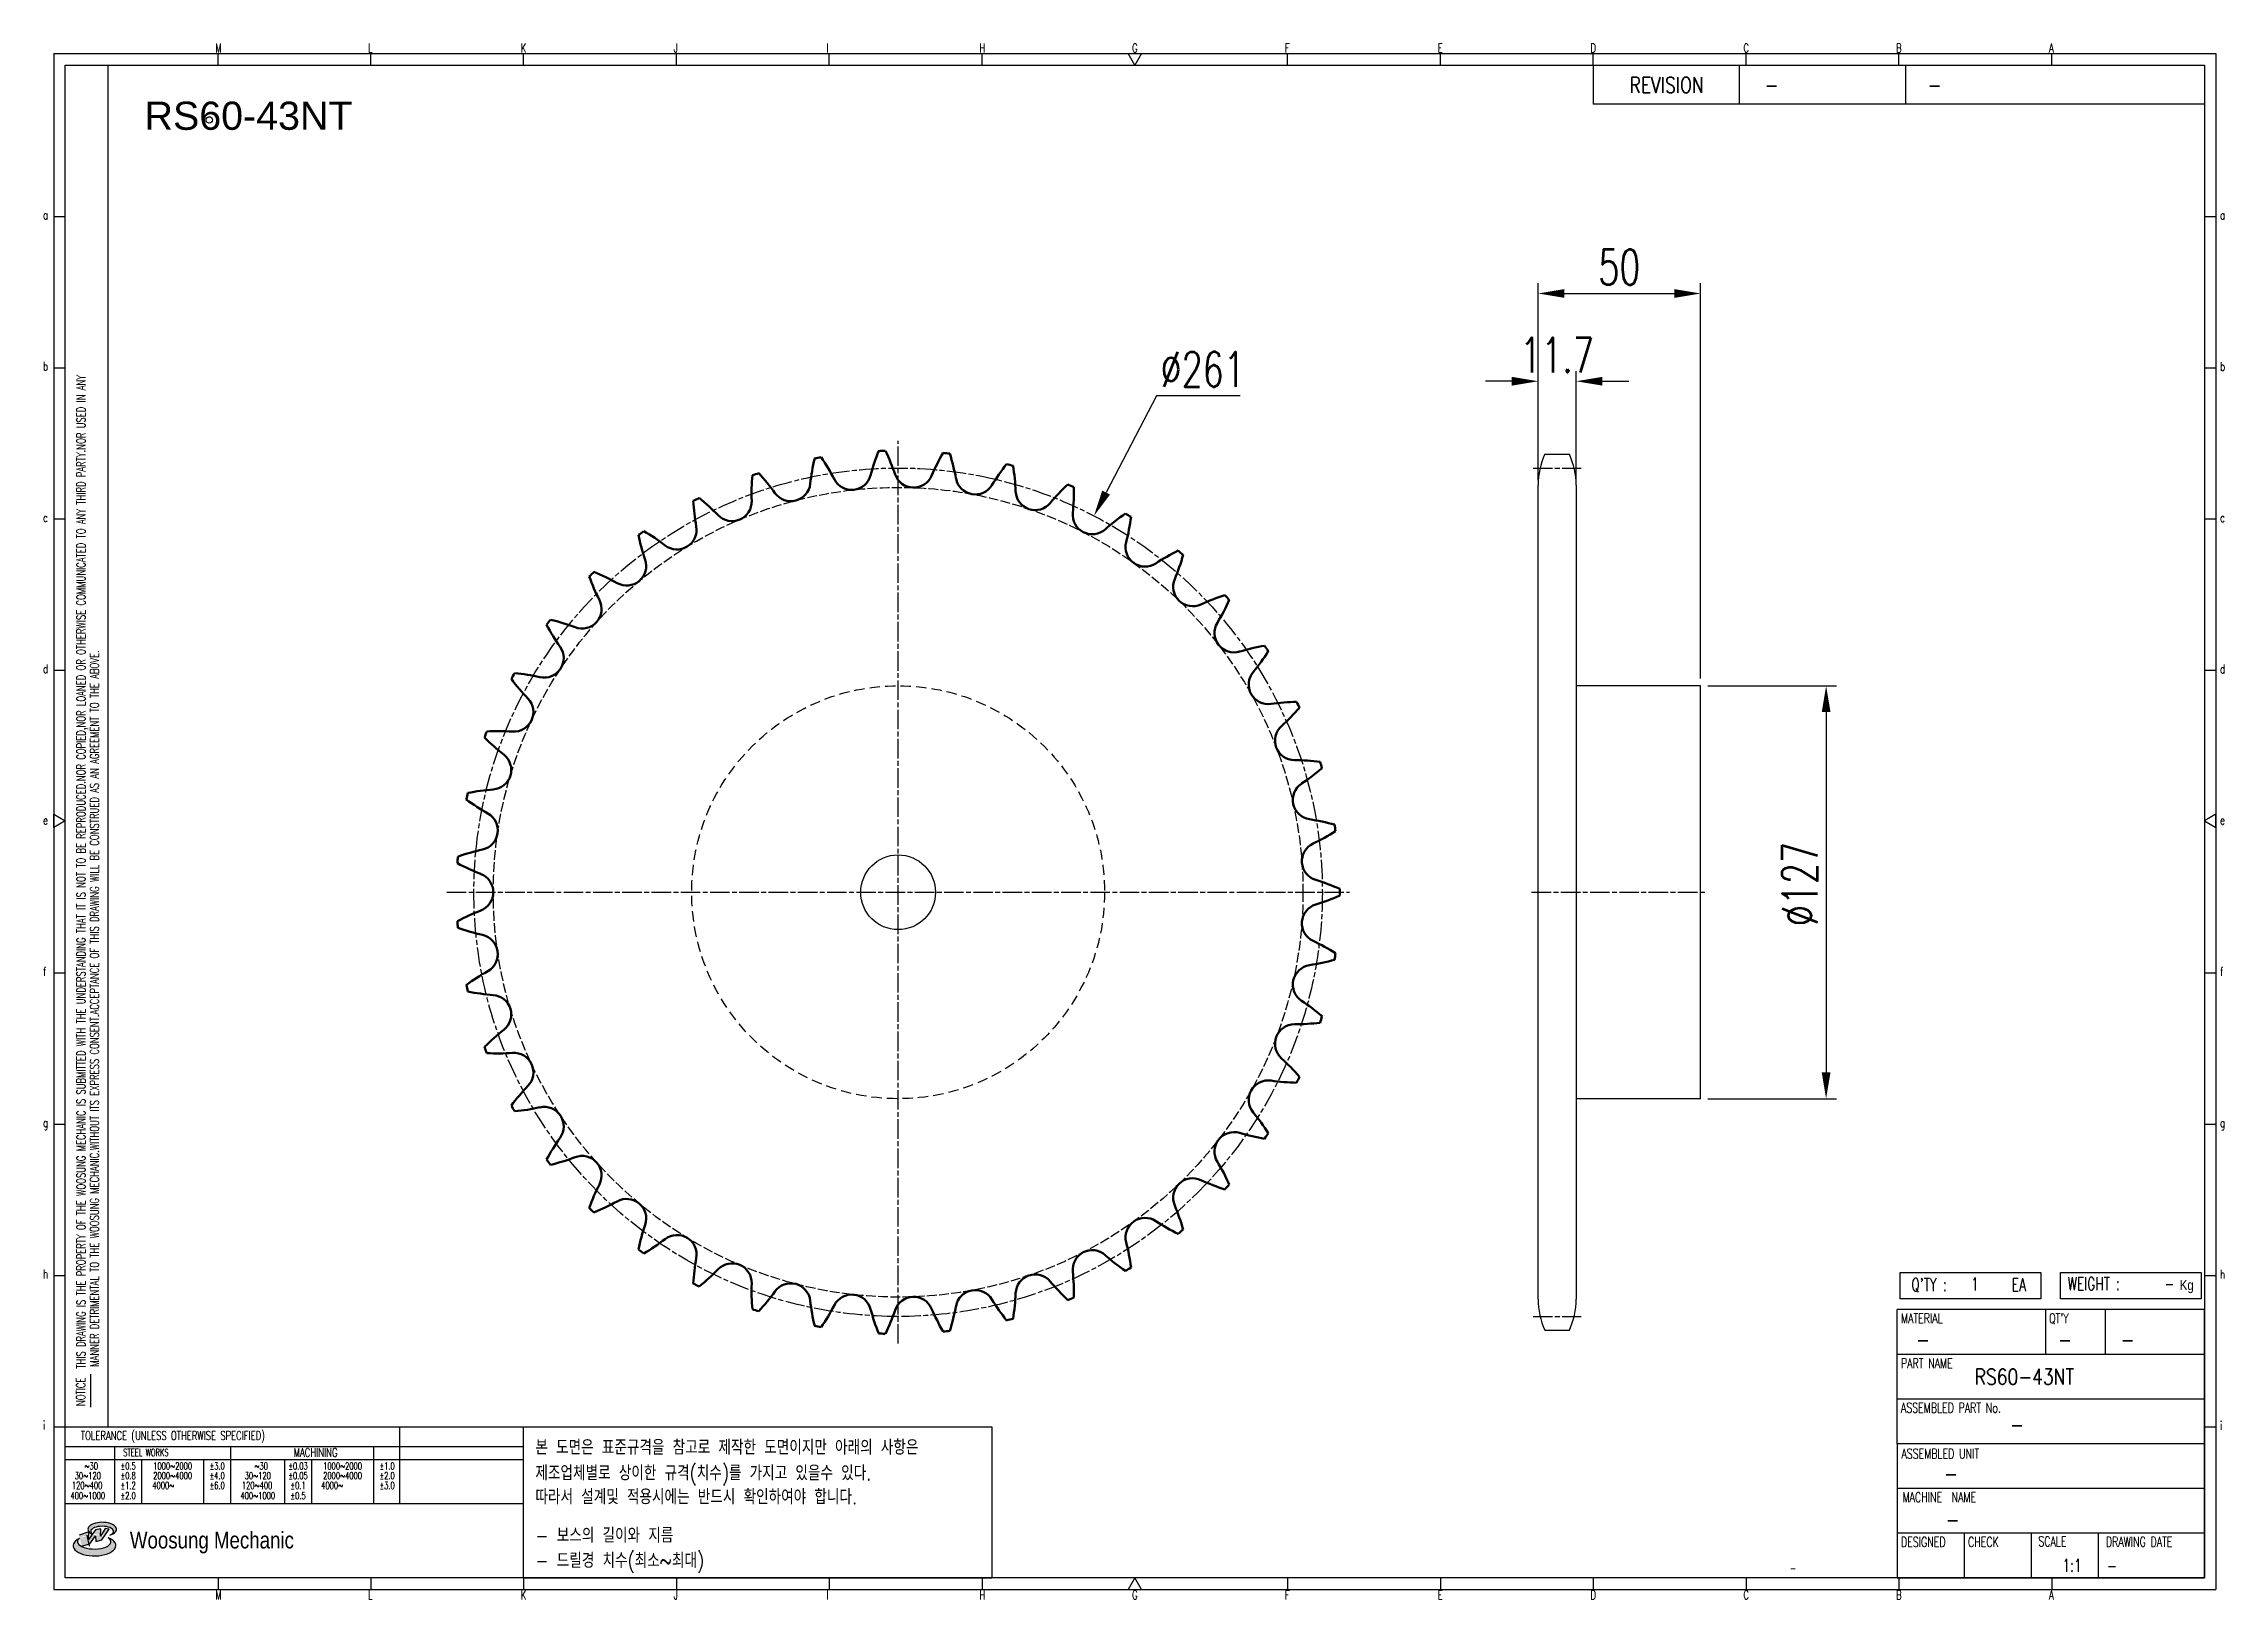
# Model space of a CAD drawing. Header units: millimetres. Extents: x 24104 to 24774, y 29 to 507.
import ezdxf
from ezdxf.enums import TextEntityAlignment as Align

# ---------------------------------------------------------------- set-up
doc = ezdxf.new("R2010")
doc.units = ezdxf.units.MM
for name, pattern in [('AM_ISO02W050', [7.5, 6, -1.5]), ('AM_ISO02W050x2', [3.75, 3, -0.75]), ('AM_ISO08W050', [18, 12, -1.5, 3, -1.5]), ('AM_ISO08W050x2', [9, 6, -0.75, 1.5, -0.75]), ('HIDDEN', [9.525, 6.35, -3.175])]:
    doc.linetypes.add(name, pattern=pattern)
for name, color, linetype, lineweight in [('AM_0N', 7, 'Continuous', 50), ('AM_3N', 6, 'AM_ISO02W050', 25), ('AM_7', 4, 'AM_ISO08W050', 25), ('AM_7N', 4, 'AM_ISO08W050', 25)]:
    doc.layers.add(name, color=color, linetype=linetype, lineweight=lineweight)
for name, color, linetype in [('HL', 2, 'HIDDEN'), ('S-DIM', 7, 'Continuous'), ('TITLE', 7, 'Continuous'), ('도면레이아웃', 7, 'Continuous')]:
    doc.layers.add(name, color=color, linetype=linetype)
doc.styles.add('HAN', font='ROMANS.shx', dxfattribs={"width": 0.7, "bigfont": 'whgtxt.shx'})
doc.styles.add('HKD_ST2', font='romans.shx', dxfattribs={"width": 0.7, "height": 4, "bigfont": '@extfont2.shx'})
doc.styles.add('HSG', font='SIMPLEX.shx', dxfattribs={"width": 0.7, "bigfont": 'HSG.shx'})
doc.styles.add('ROMANS', font='romans.shx', dxfattribs={"width": 0.7, "bigfont": 'whgtxt.shx'})
doc.styles.add('SLDTEXTSTYLE4', font='arial.ttf', dxfattribs={"width": 0.8})
doc.styles.get("Standard").update_dxf_attribs({"font": 'arial.ttf'})
doc.dimstyles.new('APP23', dxfattribs={"dimscale": 4.5, "dimtxt": 2.4, "dimasz": 1.8, "dimexe": 0.7, "dimexo": 0.5, "dimgap": 0.6, "dimtad": 1, "dimtoh": 1, "dimdec": 1, "dimrnd": 0.01, "dimzin": 9, "dimdsep": 46, "dimtxsty": 'HSG', "dimcen": 0, "dimclrd": 1, "dimclre": 1, "dimclrt": 256, "dimazin": 2, "dimtp": 1, "dimtm": 1, "dimtfac": 0.5, "dimtdec": 1, "dimtix": 1, "dimtofl": 0, "dimtmove": 0, "dimatfit": 3, "dimfxl": 0, "dimtvp": 1, "dimtolj": 2, "dimlwd": -1, "dimlwe": -1, "dimarcsym": 0})

# ---------------------------------------------------------------- blocks, each defined once
blk = doc.blocks.new('SUYWSHJH')
at = {"layer": '도면레이아웃'}
h = blk.add_hatch(color=10, dxfattribs=at)
h.paths.add_polyline_path([(1.544, 35.177), (1.554, 34.966), (1.779, 35.034), (2.054, 35.422), (1.908, 35.446), (1.728, 35.167), (1.741, 35.439), (1.547, 35.405), (1.292, 35.041), (1.295, 35.33), (0.943, 35.208), (1.03, 34.8), (1.336, 34.885)])
edge = h.paths.add_edge_path()
edge.add_ellipse((1.795, 35.421), major_axis=(-0.53, 0), ratio=0.487785, start_angle=122.36065, end_angle=403.39574)
edge.add_line((1.411, 35.244), (1.419, 35.261))
edge.add_ellipse((1.798, 35.344), major_axis=(-0.423, 0), ratio=0.444396, start_angle=131.58977, end_angle=386.19408, ccw=False)
edge = h.paths.add_edge_path()
edge.add_ellipse((1.512, 34.815), major_axis=(-0.793, 0), ratio=0.480113, start_angle=314.67633, end_angle=590.85213)
edge.add_ellipse((1.501, 34.958), major_axis=(-0.62, 0), ratio=0.43311, start_angle=331.7024, end_angle=574.42495, ccw=False)
for p, q in [((0, 90.118), (80.15, 90.118)), ((0, 90.118), (0, 33.191)), ((6.089, 89.693), (6.089, 90.118)), ((11.753, 89.693), (11.753, 90.118)), ((17.418, 89.693), (17.418, 90.118)), ((23.082, 89.693), (23.082, 90.118)), ((28.746, 89.693), (28.746, 90.118)), ((34.411, 89.693), (34.411, 90.118)), ((45.739, 89.693), (45.739, 90.118)), ((51.404, 89.693), (51.404, 90.118)), ((57.068, 89.693), (57.068, 90.118)), ((62.732, 89.693), (62.732, 90.118)), ((68.397, 89.693), (68.397, 90.118)), ((74.061, 89.693), (74.061, 90.118)), ((80.15, 90.118), (80.15, 33.191)), ((0, 84.085), (0.425, 84.085)), ((79.725, 84.085), (80.15, 84.085)), ((0, 78.478), (0.425, 78.478)), ((79.725, 78.478), (80.15, 78.478)), ((0, 72.87), (0.425, 72.87)), ((79.725, 72.87), (80.15, 72.87)), ((0, 67.262), (0.425, 67.262)), ((79.725, 67.262), (80.15, 67.262)), ((0, 56.047), (0.425, 56.047)), ((79.725, 56.047), (80.15, 56.047)), ((0, 50.439), (0.425, 50.439)), ((79.725, 50.439), (80.15, 50.439)), ((0, 44.832), (0.425, 44.832)), ((79.725, 44.832), (80.15, 44.832)), ((1.377, 39.947), (1.377, 41.174)), ((0, 39.224), (0.425, 39.224)), ((79.725, 39.224), (80.15, 39.224)), ((0, 33.191), (80.15, 33.191)), ((6.089, 33.616), (6.089, 33.191)), ((11.753, 33.616), (11.753, 33.191)), ((17.418, 33.616), (17.418, 33.191)), ((23.082, 33.616), (23.082, 33.191)), ((28.746, 33.616), (28.746, 33.191)), ((34.411, 33.616), (34.411, 33.191)), ((45.739, 33.616), (45.739, 33.191)), ((51.404, 33.616), (51.404, 33.191)), ((57.068, 33.616), (57.068, 33.191)), ((62.732, 33.616), (62.732, 33.191)), ((68.397, 33.616), (68.397, 33.191)), ((74.061, 33.616), (74.061, 33.191))]:
    blk.add_line(p, q)
at = {"color": 2}
for p, q in [((2.017, 39.224), (2.017, 89.693)), ((0.425, 39.224), (17.418, 39.224)), ((12.816, 39.224), (12.816, 36.382)), ((17.418, 33.616), (17.418, 39.224)), ((0.425, 38.487), (17.418, 38.487)), ((0.425, 38.012), (17.418, 38.012)), ((2.257, 38.487), (2.257, 36.382)), ((3.257, 38.012), (3.257, 36.382)), ((5.557, 38.012), (5.557, 36.382)), ((6.557, 38.5), (6.557, 36.382)), ((8.557, 38.012), (8.557, 36.382)), ((9.557, 38.026), (9.557, 36.382)), ((11.857, 38.487), (11.857, 36.382)), ((0.425, 36.382), (17.418, 36.382))]:
    blk.add_line(p, q, dxfattribs=at)
at = {"color": 6, "ltscale": 0.5}
for p, q in [((57.068, 89.693), (57.068, 88.246)), ((62.47, 89.693), (62.47, 88.246)), ((68.635, 89.693), (68.635, 88.246)), ((79.725, 88.246), (57.068, 88.246)), ((68.336, 38.59), (68.336, 43.563)), ((79.725, 43.563), (68.336, 43.563)), ((73.827, 43.563), (73.827, 41.905)), ((76.037, 43.563), (76.037, 41.905)), ((79.725, 38.59), (79.725, 43.563)), ((79.725, 41.905), (68.336, 41.905)), ((79.725, 40.248), (68.336, 40.248)), ((68.336, 38.59), (68.336, 33.616)), ((79.725, 38.59), (68.336, 38.59)), ((79.725, 33.616), (79.725, 38.59)), ((79.725, 36.932), (68.336, 36.932)), ((79.725, 35.274), (68.336, 35.274)), ((70.822, 33.616), (70.822, 35.274)), ((73.309, 33.616), (73.309, 35.274)), ((75.796, 33.616), (75.796, 35.274)), ((68.336, 33.616), (79.725, 33.616))]:
    blk.add_line(p, q, dxfattribs=at)
for points in [[(40.075, 89.693), (39.83, 90.118), (40.32, 90.118)], [(0.425, 89.693), (79.725, 89.693), (79.725, 33.616), (0.425, 33.616)], [(0.425, 61.679), (0, 61.433), (0, 61.924)], [(79.725, 61.679), (80.15, 61.433), (80.15, 61.924)], [(40.075, 33.616), (39.83, 33.191), (40.32, 33.191)]]:
    blk.add_lwpolyline(points, close=True)
at = {"layer": 'TITLE', "color": 20}
for p, q in [((68.449, 43.961), (68.449, 44.936)), ((68.449, 44.936), (73.654, 44.936)), ((73.654, 44.936), (73.654, 43.961)), ((74.39, 43.961), (74.39, 44.936)), ((74.39, 44.936), (79.595, 44.936)), ((79.595, 44.936), (79.595, 43.961)), ((73.654, 43.961), (68.449, 43.961)), ((79.595, 43.961), (74.39, 43.961))]:
    blk.add_line(p, q, dxfattribs=at)
at = {"layer": '도면레이아웃'}
for p, q in [((1.295, 35.33), (0.943, 35.208)), ((1.03, 34.8), (1.336, 34.885)), ((1.224, 35.208), (1.311, 34.8)), ((1.224, 35.208), (1.224, 35.208)), ((1.547, 35.405), (1.292, 35.041)), ((1.292, 35.041), (1.295, 35.33)), ((1.336, 34.885), (1.544, 35.177)), ((1.419, 35.261), (1.411, 35.244)), ((1.544, 35.177), (1.554, 34.966)), ((1.741, 35.439), (1.547, 35.405)), ((1.554, 34.966), (1.779, 35.034)), ((1.908, 35.446), (1.728, 35.167)), ((1.728, 35.167), (1.741, 35.439)), ((1.779, 35.034), (2.054, 35.422)), ((2.054, 35.422), (1.908, 35.446))]:
    blk.add_line(p, q, dxfattribs=at)
for centre, major_axis, ratio, start_param, end_param in [((1.795, 35.421), (-0.53, 0), 0.487785, 2.135596, 7.040584), ((1.512, 34.815), (-0.793, 0), 0.480113, 5.492138, 10.312315), ((1.501, 34.958), (-0.62, 0), 0.43311, 5.789299, 10.025607), ((1.798, 35.344), (-0.423, 0), 0.444396, 2.296675, 6.740358)]:
    blk.add_ellipse(centre, major_axis=major_axis, ratio=ratio, start_param=start_param, end_param=end_param, dxfattribs=at)
at = {"color": 4, "style": 'HKD_ST2', "width": 0.7}
for s, p in [('M', (5.988, 90.164)), ('L', (11.652, 90.164)), ('K', (17.316, 90.164)), ('J', (22.981, 90.164)), ('I', (28.645, 90.164)), ('H', (34.309, 90.164)), ('G', (39.974, 90.164)), ('F', (45.638, 90.164)), ('E', (51.302, 90.164)), ('D', (56.967, 90.164)), ('C', (62.631, 90.164)), ('B', (68.295, 90.164)), ('A', (73.96, 90.164)), ('a', (-0.395, 83.976)), ('a', (80.305, 83.97)), ('b', (-0.395, 78.368)), ('b', (80.305, 78.362)), ('c', (-0.395, 72.76)), ('c', (80.305, 72.754)), ('d', (-0.395, 67.153)), ('d', (80.305, 67.147)), ('e', (-0.395, 61.545)), ('e', (80.305, 61.539)), ('f', (-0.395, 55.937)), ('f', (80.305, 55.931)), ('g', (-0.395, 50.33)), ('g', (80.305, 50.324)), ('h', (-0.395, 44.722)), ('h', (80.305, 44.716)), ('i', (-0.395, 39.114)), ('i', (80.305, 39.108)), ('M', (5.988, 32.824)), ('L', (11.652, 32.824)), ('K', (17.316, 32.824)), ('J', (22.981, 32.824)), ('I', (28.645, 32.824)), ('H', (34.309, 32.824)), ('G', (39.974, 32.824)), ('F', (45.638, 32.824)), ('E', (51.302, 32.824)), ('D', (56.967, 32.824)), ('C', (62.631, 32.824)), ('B', (68.295, 32.824)), ('A', (73.96, 32.824))]:
    blk.add_text(s, height=0.326, dxfattribs=at).set_placement(p)
for s, height, style, width, p in [('REVISION', 0.5806, 'HAN', 0.8, (58.415, 88.664)), ('-', 0.581, 'HAN', 0.8, (63.426, 88.664)), ('-', 0.581, 'HAN', 0.8, (69.468, 88.664)), ("Q'TY : ", 0.4746, 'HKD_ST2', 0.7, (68.857, 44.253)), ('1', 0.475, 'HKD_ST2', 0.7, (71.071, 44.275)), ('EA', 0.4746, 'HKD_ST2', 0.7, (72.578, 44.253)), ('WEIGHT : ', 0.4746, 'HKD_ST2', 0.7, (74.65, 44.286)), ('-', 0.581, 'HAN', 0.8, (69.029, 42.157)), ('-', 0.581, 'HAN', 0.8, (74.289, 42.157)), ('-', 0.581, 'HAN', 0.8, (76.623, 42.157)), ('-', 0.581, 'HAN', 0.8, (72.515, 39.013)), ('-', 0.581, 'HAN', 0.8, (70.067, 37.189)), ('-', 0.581, 'HAN', 0.8, (70.126, 35.48)), ('1:1', 0.4746, 'HKD_ST2', 0.7, (74.458, 33.848)), ('-', 0.475, 'HKD_ST2', 0.7, (76.112, 33.837))]:
    blk.add_text(s, height=height, dxfattribs=dict(style=style, width=width)).set_placement(p)
at = {"color": 6, "style": 'HKD_ST2', "width": 0.7}
for s, p in [(' THIS DRAWING IS THE PROPERTY OF THE WOOSUNG MECHANIC IS SUBMITTED WITH THE UNDERSTANDING THAT IT IS NOT TO BE REPRODUCED.NOR COPIED,NOR LOANED OR OTHERWISE COMMUNICATED TO ANY THIRD PARTY.NOR USED IN ANY', (1.173, 41.217)), ('MANNER DETRIMENTAL TO THE WOOSUNG MECHANIC.WITHOUT ITS EXPRESS CONSENT.ACCEPTANCE OF THIS DRAWING WILL BE CONSTRUED AS AN AGREEMENT TO THE ABOVE.', (1.672, 41.447))]:
    blk.add_text(s, height=0.326266, rotation=90, dxfattribs=at).set_placement(p)
at = {"style": 'HKD_ST2', "width": 0.7}
blk.add_text('-', height=0.475, dxfattribs=at).set_placement((78.613, 44.286), align=Align.RIGHT)
at = {"color": 4, "style": 'HKD_ST2', "width": 0.7}
for s, height, p in [('MATERIAL', 0.3651, (68.474, 43.425)), ("QT'Y", 0.3651, (73.965, 43.425)), ('PART NAME', 0.3651, (68.474, 41.756)), ('ASSEMBLED PART No.', 0.36511, (68.474, 40.109)), ('ASSEMBLED UNIT', 0.36511, (68.49, 38.408)), ('MACHINE  NAME', 0.36511, (68.532, 36.794)), ('DESIGNED', 0.3651, (68.474, 35.136)), ('CHECK', 0.3651, (70.961, 35.136)), ('SCALE', 0.3651, (73.566, 35.153)), ('DRAWING DATE', 0.36511, (76.071, 35.141))]:
    blk.add_text(s, height=height, dxfattribs=at).set_placement(p, align=Align.TOP_LEFT)
at = {"style": 'HKD_ST2', "width": 0.7}
blk.add_text('NOTICE', height=0.3263, rotation=90, dxfattribs=at).set_placement((1.163, 39.988))
for s, height, style, width, p in [('TOLERANCE (UNLESS OTHERWISE SPECIFIED)', 0.32627, 'HKD_ST2', 0.7, (4.417, 38.896)), ('-', 0.326, 'ROMANS', 0.65, (64.469, 33.975))]:
    blk.add_text(s, height=height, dxfattribs=dict(style=style, width=width)).set_placement(p, align=Align.MIDDLE_CENTER)
at = {"color": 4, "style": 'HKD_ST2', "width": 0.7}
for s, height, p in [('STEEL WORKS', 0.26101, (3.416, 38.268)), ('MACHINING', 0.3263, (9.707, 38.27)), ('%%P0.5', 0.261, (2.757, 37.762)), ('%%P0.8', 0.261, (2.757, 37.411)), ('%%P3.0', 0.261, (6.057, 37.762)), ('%%P4.0', 0.261, (6.057, 37.411)), ('%%P0.03', 0.261, (9.057, 37.762)), ('%%P0.05', 0.261, (9.057, 37.411)), ('%%P1.0', 0.261, (12.357, 37.762)), ('%%P2.0', 0.261, (12.357, 37.411)), ('%%P1.2', 0.261, (2.757, 37.045)), ('%%P2.0', 0.261, (2.757, 36.67)), ('%%P6.0', 0.261, (6.057, 37.045)), ('%%P0.1', 0.261, (9.057, 37.045)), ('%%P0.5', 0.261, (9.057, 36.67)), ('%%P3.0', 0.261, (12.357, 37.045))]:
    blk.add_text(s, height=height, dxfattribs=at).set_placement(p, align=Align.MIDDLE)
for s, height, p in [('30%%126120', 0.261, (1.263, 37.411)), ('%%12630', 0.261, (1.389, 37.762)), ('2000%%1264000', 0.26101, (4.407, 37.411)), ('1000%%1262000', 0.26101, (4.407, 37.762)), ('30%%126120', 0.261, (7.563, 37.411)), ('%%12630', 0.261, (7.689, 37.762)), ('2000%%1264000', 0.26101, (10.707, 37.411)), ('1000%%1262000', 0.26101, (10.707, 37.762)), ('400%%1261000', 0.26101, (1.263, 36.67)), ('120%%126400', 0.26101, (1.237, 37.045)), ('4000%%126', 0.261, (4.061, 37.045)), ('400%%1261000', 0.26101, (7.563, 36.67)), ('120%%126400', 0.26101, (7.537, 37.045)), ('4000%%126', 0.261, (10.321, 37.045))]:
    blk.add_text(s, height=height, dxfattribs=at).set_placement(p, align=Align.MIDDLE_CENTER)
at = {"color": 1, "style": 'SLDTEXTSTYLE4', "width": 0.8}
blk.add_text('Woosung Mechanic', height=0.61957, dxfattribs=at).set_placement((2.822, 34.711))
at = {"layer": 'TITLE', "width": 0.8}
blk.add_text('Kg', height=0.3789, dxfattribs=at).set_placement((78.807, 44.286))
blk = doc.blocks.new('*D2')
at = {"layer": 'Defpoints', "color": 0, "transparency": 16777216}
for p in [(24426.67, 361.87), (24306.2, 130.36)]:
    blk.add_point(p, dxfattribs=at)
at = {"layer": 'S-DIM', "color": 1, "transparency": 16777216}
for p, q in [((24445.9, 398.83), (24430.41, 369.05)), ((24471.64, 398.83), (24445.9, 398.83))]:
    blk.add_line(p, q, dxfattribs=at)
blk.add_solid([(24429.21, 369.67), (24431.6, 368.43), (24426.67, 361.87)], dxfattribs=at)
at = {"layer": 'S-DIM', "transparency": 16777216, "insert": (24460.12, 406.93), "char_height": 10.8, "attachment_point": 5, "style": 'HSG'}
blk.add_mtext('\\A2;∅261', dxfattribs=at)
blk = doc.blocks.new('*D3')
at = {"layer": 'Defpoints', "color": 0, "transparency": 16777216}
for p in [(24574.98, 403.28), (24563.28, 370.64), (24574.98, 370.64)]:
    blk.add_point(p, dxfattribs=at)
at = {"layer": 'S-DIM', "color": 1, "transparency": 16777216}
for p, q in [((24555.18, 403.28), (24547.08, 403.28)), ((24563.28, 372.89), (24563.28, 406.43)), ((24574.98, 372.89), (24574.98, 406.43)), ((24583.08, 403.28), (24591.18, 403.28))]:
    blk.add_line(p, q, dxfattribs=at)
for points in [[(24555.18, 404.63), (24555.18, 401.93), (24563.28, 403.28)], [(24583.08, 404.63), (24583.08, 401.93), (24574.98, 403.28)]]:
    blk.add_solid(points, dxfattribs=at)
at = {"layer": 'S-DIM', "transparency": 16777216, "insert": (24569.13, 411.38), "char_height": 10.8, "attachment_point": 5, "style": 'HSG'}
blk.add_mtext('\\A2;11.7', dxfattribs=at)
blk = doc.blocks.new('*D4')
at = {"layer": 'Defpoints', "color": 0, "transparency": 16777216}
for p in [(24613.28, 430.28), (24563.28, 370.64), (24613.28, 309.61)]:
    blk.add_point(p, dxfattribs=at)
at = {"layer": 'S-DIM', "color": 1, "transparency": 16777216}
for p, q in [((24563.28, 372.89), (24563.28, 433.43)), ((24571.38, 430.28), (24605.18, 430.28)), ((24613.28, 311.86), (24613.28, 433.43))]:
    blk.add_line(p, q, dxfattribs=at)
for points in [[(24571.38, 431.63), (24571.38, 428.93), (24563.28, 430.28)], [(24605.18, 431.63), (24605.18, 428.93), (24613.28, 430.28)]]:
    blk.add_solid(points, dxfattribs=at)
at = {"layer": 'S-DIM', "transparency": 16777216, "insert": (24588.28, 438.38), "char_height": 10.8, "attachment_point": 5, "style": 'HSG'}
blk.add_mtext('\\A2;50', dxfattribs=at)
blk = doc.blocks.new('*D5')
at = {"layer": 'Defpoints', "color": 0, "transparency": 16777216}
for p in [(24613.28, 309.61), (24613.28, 182.61), (24651.88, 182.61)]:
    blk.add_point(p, dxfattribs=at)
at = {"layer": 'S-DIM', "color": 1, "transparency": 16777216}
for p, q in [((24615.53, 309.61), (24655.03, 309.61)), ((24651.88, 301.51), (24651.88, 190.71)), ((24615.53, 182.61), (24655.03, 182.61))]:
    blk.add_line(p, q, dxfattribs=at)
for points in [[(24650.53, 301.51), (24653.23, 301.51), (24651.88, 309.61)], [(24650.53, 190.71), (24653.23, 190.71), (24651.88, 182.61)]]:
    blk.add_solid(points, dxfattribs=at)
at = {"layer": 'S-DIM', "transparency": 16777216, "insert": (24643.78, 248.64), "char_height": 10.8, "attachment_point": 5, "rotation": 90, "style": 'HSG'}
blk.add_mtext('\\A2;%%c127', dxfattribs=at)

msp = doc.modelspace()

# ---------------------------------------------------------------- linework, layer by layer
for p, q in [((24565.37, 380.81), (24572.9, 380.81)), ((24563.28, 120.92), (24563.28, 371.31)), ((24574.98, 371.31), (24574.98, 120.92)), ((24613.28, 309.61), (24574.98, 309.61)), ((24613.28, 182.61), (24613.28, 309.61)), ((24613.28, 182.61), (24574.98, 182.61)), ((24565.37, 111.42), (24572.9, 111.42))]:
    msp.add_line(p, q)
at = {"color": 4}
msp.add_lwpolyline([(24251.23, 81.71), (24395.29, 81.71), (24395.29, 35.18), (24251.23, 35.18)], close=True, dxfattribs=at)
for centre, radius in [((24154.54, 483.65), 1), ((24366.43, 246.11), 11.5)]:
    msp.add_circle(centre, radius)
for centre, start, end in [((24585.98, 371.31), 155.25994, 180), ((24552.28, 371.31), 0, 24.74006), ((24585.98, 120.92), 180, 204.74006), ((24552.28, 120.92), 335.25994, 0)]:
    msp.add_arc(centre, 22.7, start, end)
at = {"layer": 'AM_0N'}
for centre, radius, start, end in [((24403.31, 364.58), 64.31, 166.57127, 173.60465), ((24366.43, 246.11), 135.85, 100.03237, 100.89786), ((24289.68, 343.59), 64.31, 27.32558, 34.35896), ((24420.16, 357.95), 64.31, 158.19918, 165.23256), ((24366.43, 246.11), 135.85, 91.66028, 92.52577), ((24304.69, 353.73), 64.31, 18.95349, 25.98687), ((24435.87, 348.94), 64.31, 149.82708, 156.86047), ((24366.43, 246.11), 135.85, 83.28819, 84.15367), ((24321.01, 361.57), 64.31, 10.5814, 17.61478), ((24450.1, 337.73), 64.31, 141.45499, 148.48837), ((24366.43, 246.11), 135.85, 74.91609, 75.78158), ((24338.31, 366.96), 64.31, 2.2093, 9.24268), ((24385.66, 368.69), 64.31, 174.94336, 181.97674), ((24366.43, 246.11), 135.85, 108.40447, 109.26995), ((24276.3, 331.38), 64.31, 35.69767, 42.73106), ((24333.42, 372.41), 6.01, 215.69767, 353.60465), ((24352.16, 375.88), 6.01, 207.32558, 345.23256), ((24371.2, 376.57), 6.01, 198.95349, 336.86047), ((24390.15, 374.49), 6.01, 190.5814, 328.48837), ((24408.59, 369.67), 6.01, 182.2093, 320.11628), ((24462.55, 324.57), 64.31, 133.0829, 140.11628), ((24366.43, 246.11), 135.85, 66.544, 67.40949), ((24356.2, 369.76), 64.31, 353.83721, 0.87059), ((24366.43, 246.11), 135.85, 116.77656, 117.64204), ((24367.61, 370.18), 64.31, 183.31546, 190.34884), ((24264.85, 317.34), 64.31, 44.06977, 51.10315), ((24315.38, 366.26), 6.01, 224.06977, 1.97674), ((24426.13, 362.21), 6.01, 173.83721, 311.74419), ((24472.95, 309.74), 64.31, 124.7108, 131.74419), ((24366.43, 246.11), 135.85, 58.17191, 59.03739), ((24366.43, 246.11), 135.85, 125.14865, 126.01414), ((24349.53, 369.03), 64.31, 191.68755, 198.72093), ((24255.56, 301.79), 64.31, 52.44186, 59.47524), ((24298.43, 357.55), 6.01, 232.44186, 10.34884), ((24374.32, 369.94), 64.31, 345.46512, 352.4985), ((24442.4, 352.28), 6.01, 165.46512, 303.37209), ((24481.08, 293.55), 64.31, 116.33871, 123.37209), ((24392.26, 367.47), 64.31, 337.09302, 344.1264), ((24366.43, 246.11), 135.85, 49.79982, 50.6653), ((24366.43, 246.11), 135.85, 133.52075, 134.38623), ((24331.82, 365.26), 64.31, 200.05964, 207.09302), ((24248.63, 285.06), 64.31, 60.81395, 67.84733), ((24282.93, 346.46), 6.01, 240.81395, 18.72093), ((24457.04, 340.09), 6.01, 157.09302, 295), ((24269.21, 333.23), 6.01, 249.18605, 27.09302), ((24486.77, 276.35), 64.31, 107.96662, 115), ((24409.66, 362.41), 64.31, 328.72093, 335.75431), ((24366.43, 246.11), 135.85, 41.42772, 42.29321), ((24366.43, 246.11), 135.85, 141.89284, 142.75832), ((24244.22, 267.49), 64.31, 69.18605, 76.21943), ((24469.76, 325.9), 6.01, 148.72093, 286.62791), ((24314.84, 358.95), 64.31, 208.43173, 215.46512), ((24257.56, 318.14), 6.01, 257.55814, 35.46512), ((24489.89, 258.51), 64.31, 99.59453, 106.62791), ((24426.13, 354.88), 64.31, 320.34884, 327.38222), ((24366.43, 246.11), 135.85, 33.05563, 33.92111), ((24366.43, 246.11), 135.85, 150.26493, 151.13042), ((24298.96, 350.23), 64.31, 216.80383, 223.83721), ((24242.41, 249.47), 64.31, 77.55814, 84.59152), ((24480.28, 310), 6.01, 140.34884, 278.25581), ((24248.23, 301.52), 6.01, 265.93023, 43.83721), ((24490.38, 240.4), 64.31, 91.22243, 98.25581), ((24441.33, 345.03), 64.31, 311.97674, 319.01013), ((24366.43, 246.11), 135.85, 24.68354, 25.54902), ((24366.43, 246.11), 135.85, 158.63703, 159.50251), ((24243.24, 231.37), 64.31, 85.93023, 92.96361), ((24488.37, 292.75), 6.01, 131.97674, 269.88372), ((24284.52, 339.3), 64.31, 225.17592, 232.2093), ((24241.42, 283.72), 6.01, 274.30233, 52.2093), ((24488.23, 222.42), 64.31, 82.85034, 89.88372), ((24454.94, 333.07), 64.31, 303.60465, 310.63803), ((24366.43, 246.11), 135.85, 16.31144, 17.17693), ((24366.43, 246.11), 135.85, 167.00912, 167.8746), ((24246.7, 213.59), 64.31, 94.30233, 101.33571), ((24493.86, 274.5), 6.01, 123.60465, 261.51163), ((24271.82, 326.38), 64.31, 233.54801, 240.5814), ((24237.28, 265.12), 6.01, 282.67442, 60.5814), ((24483.48, 204.94), 64.31, 74.47825, 81.51163), ((24466.65, 319.26), 64.31, 295.23256, 302.26594), ((24366.43, 246.11), 135.85, 7.93935, 8.80484), ((24366.43, 246.11), 135.85, 175.38121, 176.2467), ((24261.14, 311.75), 64.31, 241.92011, 248.95349), ((24252.71, 196.5), 64.31, 102.67442, 109.7078), ((24496.63, 255.64), 6.01, 115.23256, 253.13953), ((24235.89, 246.11), 6.01, 291.04651, 68.95349), ((24476.24, 188.34), 64.31, 66.10615, 73.13953), ((24496.63, 236.58), 6.01, 106.86047, 244.76744), ((24476.24, 303.89), 64.31, 286.86047, 293.89385), ((24366.43, 246.11), 135.85, 359.56726, 0.43274), ((24261.14, 180.47), 64.31, 111.04651, 118.07989), ((24366.43, 246.11), 135.85, 183.7533, 184.61879), ((24252.71, 295.72), 64.31, 250.2922, 257.32558), ((24237.28, 227.1), 6.01, 299.4186, 77.32558), ((24466.65, 172.96), 64.31, 57.73406, 64.76744), ((24271.82, 165.84), 64.31, 119.4186, 126.45199), ((24493.86, 217.73), 6.01, 98.48837, 236.39535), ((24483.48, 287.29), 64.31, 278.48837, 285.52175), ((24366.43, 246.11), 135.85, 351.19516, 352.06065), ((24366.43, 246.11), 135.85, 192.1254, 192.99088), ((24246.7, 278.63), 64.31, 258.66429, 265.69767), ((24241.42, 208.5), 6.01, 307.7907, 85.69767), ((24454.94, 159.15), 64.31, 49.36197, 56.39535), ((24366.43, 246.11), 135.85, 342.82307, 343.68856), ((24284.52, 152.92), 64.31, 127.7907, 134.82408), ((24488.37, 199.48), 6.01, 90.11628, 228.02326), ((24488.23, 269.8), 64.31, 270.11628, 277.14966), ((24366.43, 246.11), 135.85, 200.49749, 201.36297), ((24243.24, 260.85), 64.31, 267.03639, 274.06977), ((24248.23, 190.7), 6.01, 316.16279, 94.06977), ((24441.33, 147.19), 64.31, 40.98987, 48.02326), ((24480.28, 182.22), 6.01, 81.74419, 219.65116), ((24490.38, 251.82), 64.31, 261.74419, 268.77757), ((24366.43, 246.11), 135.85, 334.45098, 335.31646), ((24298.96, 141.99), 64.31, 136.16279, 143.19617), ((24366.43, 246.11), 135.85, 208.86958, 209.73507), ((24242.41, 242.76), 64.31, 275.40848, 282.44186), ((24257.56, 174.08), 6.01, 324.53488, 102.44186), ((24426.13, 137.34), 64.31, 32.61778, 39.65116), ((24314.84, 133.27), 64.31, 144.53488, 151.56827), ((24469.76, 166.32), 6.01, 73.37209, 211.27907), ((24489.89, 233.71), 64.31, 253.37209, 260.40547), ((24366.43, 246.11), 135.85, 326.07889, 326.94437), ((24366.43, 246.11), 135.85, 217.24168, 218.10716), ((24244.22, 224.73), 64.31, 283.78057, 290.81395), ((24269.21, 159), 6.01, 332.90698, 110.81395), ((24409.66, 129.81), 64.31, 24.24569, 31.27907), ((24331.82, 126.96), 64.31, 152.90698, 159.94036), ((24457.04, 152.13), 6.01, 65, 202.90698), ((24486.77, 215.87), 64.31, 245, 252.03338), ((24366.43, 246.11), 135.85, 317.70679, 318.57228), ((24366.43, 246.11), 135.85, 225.61377, 226.47925), ((24248.63, 207.17), 64.31, 292.15267, 299.18605), ((24282.93, 145.77), 6.01, 341.27907, 119.18605), ((24392.26, 124.76), 64.31, 15.8736, 22.90698), ((24349.53, 123.19), 64.31, 161.27907, 168.31245), ((24442.4, 139.94), 6.01, 56.62791, 194.53488), ((24481.08, 198.67), 64.31, 236.62791, 243.66129), ((24366.43, 246.11), 135.85, 309.3347, 310.20018), ((24366.43, 246.11), 135.85, 233.98586, 234.85135), ((24255.56, 190.43), 64.31, 300.52476, 307.55814), ((24298.43, 134.68), 6.01, 349.65116, 127.55814), ((24426.13, 130.01), 6.01, 48.25581, 186.16279), ((24472.95, 182.48), 64.31, 228.25581, 235.2892), ((24374.32, 122.29), 64.31, 7.5015, 14.53488), ((24367.61, 122.04), 64.31, 169.65116, 176.68454), ((24264.85, 174.88), 64.31, 308.89685, 315.93023), ((24315.38, 125.96), 6.01, 358.02326, 135.93023), ((24408.59, 122.56), 6.01, 39.88372, 177.7907), ((24356.2, 122.46), 64.31, 359.12941, 6.16279), ((24366.43, 246.11), 135.85, 300.96261, 301.82809), ((24366.43, 246.11), 135.85, 242.35796, 243.22344), ((24385.66, 123.54), 64.31, 178.02326, 185.05664), ((24276.3, 160.85), 64.31, 317.26894, 324.30233), ((24333.42, 119.81), 6.01, 6.39535, 144.30233), ((24352.16, 116.35), 6.01, 14.76744, 152.67442), ((24371.2, 115.65), 6.01, 23.13953, 161.04651), ((24390.15, 117.74), 6.01, 31.51163, 169.4186), ((24450.1, 154.49), 64.31, 211.51163, 218.54501), ((24338.31, 125.27), 64.31, 350.75732, 357.7907), ((24462.55, 167.65), 64.31, 219.88372, 226.9171), ((24366.43, 246.11), 135.85, 292.59051, 293.456), ((24366.43, 246.11), 135.85, 250.73005, 251.59553), ((24403.31, 127.64), 64.31, 186.39535, 193.42873), ((24289.68, 148.63), 64.31, 325.64104, 332.67442), ((24420.16, 134.27), 64.31, 194.76744, 201.80082), ((24304.69, 138.49), 64.31, 334.01313, 341.04651), ((24435.87, 143.29), 64.31, 203.13953, 210.17292), ((24321.01, 130.65), 64.31, 342.38522, 349.4186), ((24366.43, 246.11), 135.85, 284.21842, 285.08391), ((24366.43, 246.11), 135.85, 259.10214, 259.96763), ((24366.43, 246.11), 135.85, 267.47423, 268.33972), ((24366.43, 246.11), 135.85, 275.84633, 276.71181)]:
    msp.add_arc(centre, radius, start, end, dxfattribs=at)
at = {"layer": 'AM_3N', "linetype": 'AM_ISO02W050x2'}
msp.add_circle((24366.43, 246.11), 124.53, dxfattribs=at)
at = {"layer": 'AM_7', "linetype": 'AM_ISO08W050x2'}
msp.add_circle((24366.43, 246.11), 130.49, dxfattribs=at)
at = {"layer": 'AM_7N', "linetype": 'AM_ISO08W050x2'}
for p, q in [((24366.43, 107.26), (24366.43, 384.97)), ((24561.72, 376.6), (24576.55, 376.6)), ((24227.58, 246.11), (24505.29, 246.11)), ((24561.28, 246.11), (24615.28, 246.11)), ((24561.72, 115.62), (24576.55, 115.62))]:
    msp.add_line(p, q, dxfattribs=at)
at = {"layer": 'HL', "ltscale": 0.5}
msp.add_circle((24366.43, 246.11), 63.5, dxfattribs=at)

# ---------------------------------------------------------------- block references
at = {"xscale": 8.298209162604566, "yscale": 8.298209162604566, "zscale": 8.298209162604566}
msp.add_blockref('SUYWSHJH', (24106.7, -243.77), dxfattribs=at)

# ---------------------------------------------------------------- texts
at = {"color": 2}
msp.add_text('RS60-43NT', height=8.67, dxfattribs=at).set_placement((24134.64, 480.62))
at = {"style": 'HAN', "width": 0.8}
msp.add_text('RS60-43NT', height=4.818, dxfattribs=at).set_placement((24697.59, 94.67))
at = {"color": 4, "style": 'HAN', "width": 0.8}
for s, p in [('본 도면은 표준규격을 참고로 제작한 도면이지만 아래의 사항은', (24254.85, 73.1)), ('제조업체별로 상이한 규격(치수)를 가지고 있을수 있다.', (24254.85, 65.2)), ('따라서 설계및 적용시에는 반드시 확인하여야 합니다.', (24254.85, 57.86)), ('- 보스의 길이와 지름', (24254.85, 46.04)), ('- 드릴경 치수(최소~최대)', (24254.85, 38.28))]:
    msp.add_text(s, height=4.5587, dxfattribs=at).set_placement(p)

# ---------------------------------------------------------------- dimensions: what is measured, and where the dimension line sits
at = {"layer": 'S-DIM'}
dim = msp.add_linear_dim(base=(24613.28, 430.28), p1=(24563.28, 370.64), p2=(24613.28, 309.61), dimstyle='APP23', dxfattribs=at)
dim.commit()
dim.dimension.update_dxf_attribs({"geometry": '*D4', "text_midpoint": (24588.28, 438.38)})
dim = msp.add_linear_dim(base=(24574.98, 403.28), p1=(24563.28, 370.64), p2=(24574.98, 370.64), dimstyle='APP23', dxfattribs=at)
dim.commit()
dim.dimension.update_dxf_attribs({"geometry": '*D3', "text_midpoint": (24569.13, 403.28), "dimtype": 128})
dim = msp.add_diameter_dim_2p(p1=(24306.2, 130.36), p2=(24426.67, 361.87), dimstyle='APP23', dxfattribs=at)
dim.commit()
dim.dimension.update_dxf_attribs({"geometry": '*D2', "text_midpoint": (24460.12, 398.83), "dimtype": 131})
dim = msp.add_linear_dim(base=(24651.88, 182.61), p1=(24613.28, 309.61), p2=(24613.28, 182.61), angle=90, text='%%c<>', dimstyle='APP23', dxfattribs=at)
dim.commit()
dim.dimension.update_dxf_attribs({"geometry": '*D5', "text_midpoint": (24651.88, 248.64), "dimtype": 128})

doc.saveas('drawing.dxf')
